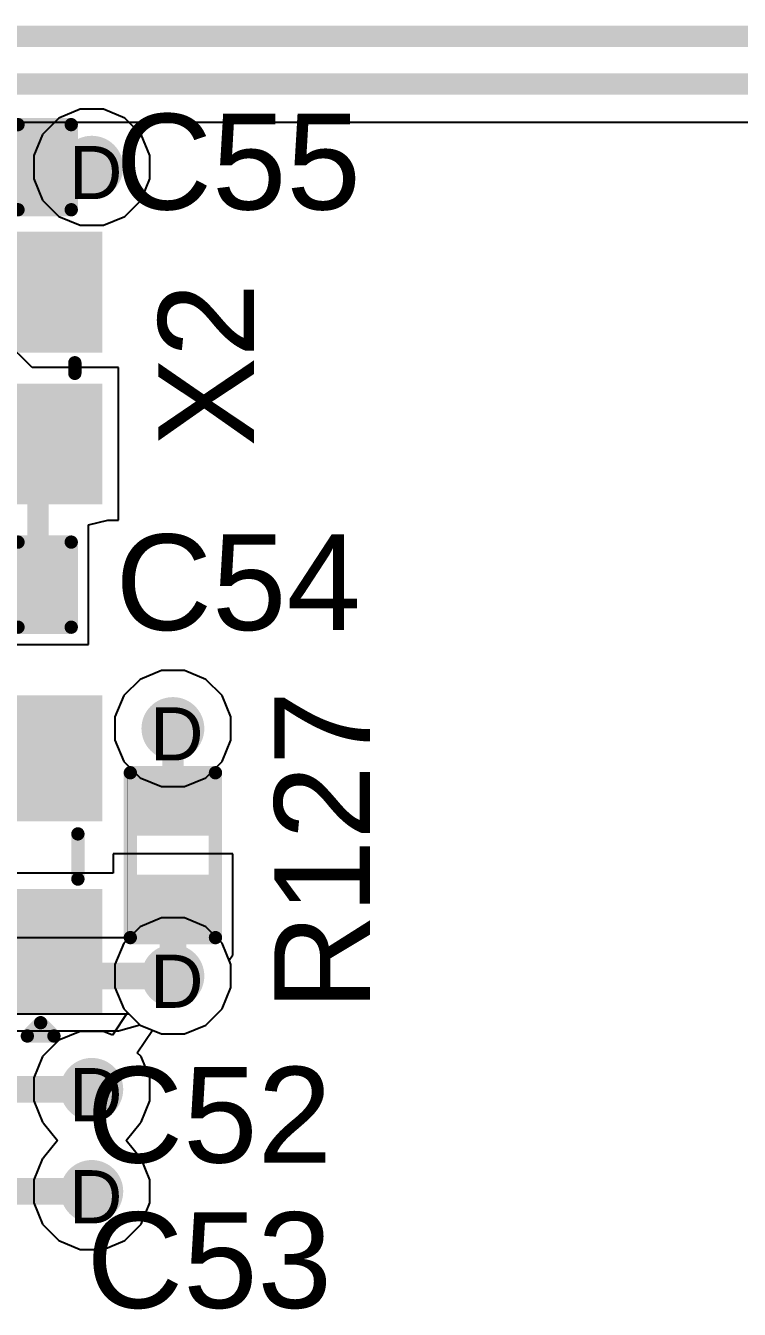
# Model space of a CAD drawing. Header units: inches. Extents: x -11 to 5428, y 0 to 5423.
# Drawn here: x 294.93 to 301.74, y 36.87 to 49.13 of the extents above; entities that cross this region are included whole.
import ezdxf

# ---------------------------------------------------------------- set-up
doc = ezdxf.new("R2010")
doc.units = ezdxf.units.IN
for name, color, linetype in [('Bottom Layer', 5, 'Continuous'), ('Drill Drawing', 1, 'Continuous'), ('GND', 16, 'Continuous'), ('PWR', 76, 'Continuous'), ('Top Layer', 1, 'Continuous'), ('Top Overlay', 2, 'Continuous'), ('Top Paste', 8, 'Continuous'), ('Top Solder', 216, 'Continuous'), ('Via Holes', 16, 'Continuous')]:
    doc.layers.add(name, color=color, linetype=linetype)
doc.styles.add('Arial', font='', dxfattribs={"height": 0.2})
doc.styles.get('Arial').set_extended_font_data('Arial')

# ---------------------------------------------------------------- blocks, each defined once
blk = doc.blocks.new('Q22FA12800090_634')
at = {"layer": 'Top Layer'}
for points in [[(-0.4750054, 0.42498518), (0.47499524, 0.42498518), (0.47499524, -0.42501566), (-0.4750054, -0.42501566)], [(0.974979, 0.42498518), (1.92497964, 0.42498518), (1.92497964, -0.42501566), (0.974979, -0.42501566)], [(-0.4750054, -0.72502522), (0.47499524, -0.72502522), (0.47499524, -1.57502606), (-0.4750054, -1.57502606)], [(0.974979, -0.72502522), (1.92497964, -0.72502522), (1.92497964, -1.57502606), (0.974979, -1.57502606)]]:
    blk.add_hatch(color=1, dxfattribs=at).paths.add_polyline_path(points)
at = {"layer": 'Top Paste'}
for points in [[(-0.4750054, 0.42498518), (0.47499524, 0.42498518), (0.47499524, -0.42501566), (-0.4750054, -0.42501566)], [(0.974979, 0.42498518), (1.92497964, 0.42498518), (1.92497964, -0.42501566), (0.974979, -0.42501566)], [(-0.4750054, -0.72502522), (0.47499524, -0.72502522), (0.47499524, -1.57502606), (-0.4750054, -1.57502606)], [(0.974979, -0.72502522), (1.92497964, -0.72502522), (1.92497964, -1.57502606), (0.974979, -1.57502606)]]:
    blk.add_hatch(color=8, dxfattribs=at).paths.add_polyline_path(points)
at = {"layer": 'Top Solder'}
for points in [[(-0.5766053999999999, 0.52658518), (0.57659524, 0.52658518), (0.57659524, -0.5266156599999999), (-0.5766053999999999, -0.5266156599999999)], [(0.8733789999999999, 0.52658518), (2.02657964, 0.52658518), (2.02657964, -0.5266156599999999), (0.8733789999999999, -0.5266156599999999)], [(-0.5766053999999999, -0.62342522), (0.57659524, -0.62342522), (0.57659524, -1.67662606), (-0.5766053999999999, -1.67662606)], [(0.8733789999999999, -0.62342522), (2.02657964, -0.62342522), (2.02657964, -1.67662606), (0.8733789999999999, -1.67662606)]]:
    blk.add_hatch(color=216, dxfattribs=at).paths.add_polyline_path(points)
at = {"layer": 'Top Overlay'}
for points in [[(0.67421252, 0.28857956, 0.127, 0.127, 0), (0.7758125199999999, 0.28857956, 0.127, 0.127, 0)], [(-0.69738748, 0.11077956, 0.127, 0.127, 0), (-0.69738748, -0.04162044, 0.127, 0.127, 0)], [(-0.69738748, 0.11077956, 0.127, 0.127, 0), (-0.62118748, 0.03457956, 0.127, 0.127, 0)], [(-0.62118748, 0.03457956, 0.127, 0.127, 0), (-0.69738748, -0.04162044, 0.127, 0.127, 0)], [(0.67421252, -1.41322044, 0.127, 0.127, 0), (0.7758125199999999, -1.41322044, 0.127, 0.127, 0)]]:
    blk.add_lwpolyline(points, format="xyseb", dxfattribs=at)
for points in [[(0.64246252, 0.28857956, 0.0635, 0.0635, 1), (0.7059625199999999, 0.28857956, 0.0635, 0.0635, 1)], [(0.74406252, 0.28857956, 0.0635, 0.0635, 1), (0.8075625199999998, 0.28857956, 0.0635, 0.0635, 1)], [(-0.72913748, 0.11077956, 0.0635, 0.0635, 1), (-0.6656374799999999, 0.11077956, 0.0635, 0.0635, 1)], [(-0.72913748, 0.11077956, 0.0635, 0.0635, 1), (-0.6656374799999999, 0.11077956, 0.0635, 0.0635, 1)], [(-0.72913748, -0.04162044, 0.0635, 0.0635, 1), (-0.6656374799999999, -0.04162044, 0.0635, 0.0635, 1)], [(-0.72913748, -0.04162044, 0.0635, 0.0635, 1), (-0.6656374799999999, -0.04162044, 0.0635, 0.0635, 1)], [(-0.65293748, 0.03457956, 0.0635, 0.0635, 1), (-0.58943748, 0.03457956, 0.0635, 0.0635, 1)], [(-0.65293748, 0.03457956, 0.0635, 0.0635, 1), (-0.58943748, 0.03457956, 0.0635, 0.0635, 1)], [(0.64246252, -1.41322044, 0.0635, 0.0635, 1), (0.7059625199999999, -1.41322044, 0.0635, 0.0635, 1)], [(0.74406252, -1.41322044, 0.0635, 0.0635, 1), (0.8075625199999998, -1.41322044, 0.0635, 0.0635, 1)]]:
    blk.add_lwpolyline(points, format="xyseb", close=True, dxfattribs=at)
blk = doc.blocks.new('SMD2520_4P_635')
at = {"layer": 'Top Layer'}
for points in [[(-1.42497429, 1.22497977), (-0.42497375, 1.22497977), (-0.42497375, 0.32497903), (-1.42497429, 0.32497903)], [(0.42500931, 1.22497977), (1.42500985, 1.22497977), (1.42500985, 0.32497903), (0.42500931, 0.32497903)], [(-1.42497429, -0.32497903), (-0.42497375, -0.32497903), (-0.42497375, -1.22497977), (-1.42497429, -1.22497977)], [(0.42500931, -0.32497903), (1.42500985, -0.32497903), (1.42500985, -1.22497977), (0.42500931, -1.22497977)]]:
    blk.add_hatch(color=1, dxfattribs=at).paths.add_polyline_path(points)
at = {"layer": 'Top Paste'}
for points in [[(-1.42497429, 1.22497977), (-0.42497375, 1.22497977), (-0.42497375, 0.32497903), (-1.42497429, 0.32497903)], [(0.42500931, 1.22497977), (1.42500985, 1.22497977), (1.42500985, 0.32497903), (0.42500931, 0.32497903)], [(-1.42497429, -0.32497903), (-0.42497375, -0.32497903), (-0.42497375, -1.22497977), (-1.42497429, -1.22497977)], [(0.42500931, -0.32497903), (1.42500985, -0.32497903), (1.42500985, -1.22497977), (0.42500931, -1.22497977)]]:
    blk.add_hatch(color=8, dxfattribs=at).paths.add_polyline_path(points)
at = {"layer": 'Top Solder'}
for points in [[(-1.52657429, 1.32657977), (-0.32337375, 1.32657977), (-0.32337375, 0.22337903), (-1.52657429, 0.22337903)], [(0.32340931, 1.32657977), (1.52660985, 1.32657977), (1.52660985, 0.22337903), (0.32340931, 0.22337903)], [(-1.52657429, -0.22337903), (-0.32337375, -0.22337903), (-0.32337375, -1.32657977), (-1.52657429, -1.32657977)], [(0.32340931, -0.22337903), (1.52660985, -0.22337903), (1.52660985, -1.32657977), (0.32340931, -1.32657977)]]:
    blk.add_hatch(color=216, dxfattribs=at).paths.add_polyline_path(points)
at = {"layer": 'Top Overlay'}
for points in [[(-0.22860762, 1.0921746, 0.127, 0.127, 0), (0.20319238, 1.0921746, 0.127, 0.127, 0)], [(-1.34620762, 0.1523746, 0.127, 0.127, 0), (-1.34620762, -0.1524254, 0.127, 0.127, 0)], [(1.34619238, 0.1523746, 0.127, 0.127, 0), (1.34619238, -0.1524254, 0.127, 0.127, 0)], [(-1.72720762, -0.6096254, 0.127, 0.127, 0), (-1.72720762, -0.8636254, 0.127, 0.127, 0)], [(-1.72720762, -0.6096254, 0.127, 0.127, 0), (-1.60020762, -0.7366254, 0.127, 0.127, 0)], [(-1.60020762, -0.7366254, 0.127, 0.127, 0), (-1.72720762, -0.8636254, 0.127, 0.127, 0)], [(-0.22860762, -1.0922254, 0.127, 0.127, 0), (0.20319238, -1.0922254, 0.127, 0.127, 0)]]:
    blk.add_lwpolyline(points, format="xyseb", dxfattribs=at)
for points in [[(-0.26035762, 1.0921746, 0.0635, 0.0635, 1), (-0.19685762, 1.0921746, 0.0635, 0.0635, 1)], [(0.17144238, 1.0921746, 0.0635, 0.0635, 1), (0.23494238, 1.0921746, 0.0635, 0.0635, 1)], [(-1.37795762, 0.1523746, 0.0635, 0.0635, 1), (-1.31445762, 0.1523746, 0.0635, 0.0635, 1)], [(1.31444238, 0.1523746, 0.0635, 0.0635, 1), (1.37794238, 0.1523746, 0.0635, 0.0635, 1)], [(-1.37795762, -0.1524254, 0.0635, 0.0635, 1), (-1.31445762, -0.1524254, 0.0635, 0.0635, 1)], [(1.31444238, -0.1524254, 0.0635, 0.0635, 1), (1.37794238, -0.1524254, 0.0635, 0.0635, 1)], [(-1.75895762, -0.6096254, 0.0635, 0.0635, 1), (-1.69545762, -0.6096254, 0.0635, 0.0635, 1)], [(-1.75895762, -0.6096254, 0.0635, 0.0635, 1), (-1.69545762, -0.6096254, 0.0635, 0.0635, 1)], [(-1.63195762, -0.7366254, 0.0635, 0.0635, 1), (-1.56845762, -0.7366254, 0.0635, 0.0635, 1)], [(-1.63195762, -0.7366254, 0.0635, 0.0635, 1), (-1.56845762, -0.7366254, 0.0635, 0.0635, 1)], [(-1.75895762, -0.8636254, 0.0635, 0.0635, 1), (-1.69545762, -0.8636254, 0.0635, 0.0635, 1)], [(-1.75895762, -0.8636254, 0.0635, 0.0635, 1), (-1.69545762, -0.8636254, 0.0635, 0.0635, 1)], [(-0.26035762, -1.0922254, 0.0635, 0.0635, 1), (-0.19685762, -1.0922254, 0.0635, 0.0635, 1)], [(0.17144238, -1.0922254, 0.0635, 0.0635, 1), (0.23494238, -1.0922254, 0.0635, 0.0635, 1)]]:
    blk.add_lwpolyline(points, format="xyseb", close=True, dxfattribs=at)
blk = doc.blocks.new('R___0402_686')
at = {"layer": 'Top Layer'}
for points in [[(-0.6984923799999999, -0.3174746), (-0.6984923799999999, 0.3175254), (-0.2412923800000001, 0.3175254), (-0.2412923799999999, -0.3174745999999999)], [(0.2413076200000001, -0.3174746), (0.2413076199999999, 0.3175254), (0.6985076199999999, 0.3175254), (0.6985076199999999, -0.3174745999999999)]]:
    blk.add_hatch(color=1, dxfattribs=at).paths.add_polyline_path(points)
at = {"layer": 'Top Paste'}
for points in [[(-0.6984923799999999, -0.3174746), (-0.6984923799999999, 0.3175254), (-0.2412923800000001, 0.3175254), (-0.2412923799999999, -0.3174745999999999)], [(0.2413076200000001, -0.3174746), (0.2413076199999999, 0.3175254), (0.6985076199999999, 0.3175254), (0.6985076199999999, -0.3174745999999999)]]:
    blk.add_hatch(color=8, dxfattribs=at).paths.add_polyline_path(points)
at = {"layer": 'Top Solder'}
for points in [[(-0.7534935399999999, -0.37247576), (-0.7534935399999999, 0.37252656), (-0.1862912200000001, 0.3725265600000001), (-0.1862912199999999, -0.3724757599999999)], [(0.1863064600000001, -0.37247576), (0.1863064599999999, 0.37252656), (0.75350878, 0.3725265600000001), (0.75350878, -0.3724757599999999)]]:
    blk.add_hatch(color=216, dxfattribs=at).paths.add_polyline_path(points)
at = {"layer": 'Top Overlay'}
for points in [[(0.78740762, 0.4064254, 0.127, 0.127, 0), (-0.78739238, 0.4064254, 0.127, 0.127, 0)], [(-0.78739238, -0.4063746, 0.127, 0.127, 0), (-0.78739238, 0.4064254, 0.127, 0.127, 0)], [(0.78740762, -0.4063746, 0.127, 0.127, 0), (0.78740762, 0.4064254, 0.127, 0.127, 0)], [(0.78740762, -0.4063746, 0.127, 0.127, 0), (-0.78739238, -0.4063746, 0.127, 0.127, 0)], [(0.8128076200000001, -0.4317746, 0.0032258, 0.0032258, 0), (-0.81279238, -0.4317746, 0.0032258, 0.0032258, 0)]]:
    blk.add_lwpolyline(points, format="xyseb", dxfattribs=at)
for points in [[(-0.81914238, 0.4064254, 0.0635, 0.0635, 1), (-0.75564238, 0.4064254, 0.0635, 0.0635, 1)], [(-0.81914238, 0.4064254, 0.0635, 0.0635, 1), (-0.75564238, 0.4064254, 0.0635, 0.0635, 1)], [(0.7556576199999999, 0.4064254, 0.0635, 0.0635, 1), (0.81915762, 0.4064254, 0.0635, 0.0635, 1)], [(0.7556576199999999, 0.4064254, 0.0635, 0.0635, 1), (0.81915762, 0.4064254, 0.0635, 0.0635, 1)], [(-0.81914238, -0.4063746, 0.0635, 0.0635, 1), (-0.75564238, -0.4063746, 0.0635, 0.0635, 1)], [(-0.81914238, -0.4063746, 0.0635, 0.0635, 1), (-0.75564238, -0.4063746, 0.0635, 0.0635, 1)], [(0.7556576199999999, -0.4063746, 0.0635, 0.0635, 1), (0.81915762, -0.4063746, 0.0635, 0.0635, 1)], [(0.7556576199999999, -0.4063746, 0.0635, 0.0635, 1), (0.81915762, -0.4063746, 0.0635, 0.0635, 1)], [(-0.8135975599999999, -0.4317746, 0.0016129, 0.0016129, 1), (-0.8119872, -0.4317746, 0.0016129, 0.0016129, 1)], [(0.81200244, -0.4317746, 0.0016129, 0.0016129, 1), (0.8136127999999999, -0.4317746, 0.0016129, 0.0016129, 1)]]:
    blk.add_lwpolyline(points, format="xyseb", close=True, dxfattribs=at)
blk = doc.blocks.new('C___0402_793')
at = {"layer": 'Top Layer'}
for points in [[(-0.6985254, -0.31747968), (-0.6985254, 0.31752032), (-0.2413254, 0.31752032), (-0.2413254, -0.31747968)], [(0.2412746, -0.31747968), (0.2412746, 0.31752032), (0.6984746, 0.31752032), (0.6984746, -0.31747968)]]:
    blk.add_hatch(color=1, dxfattribs=at).paths.add_polyline_path(points)
at = {"layer": 'Top Paste'}
for points in [[(-0.6985254, -0.31747968), (-0.6985254, 0.31752032), (-0.2413254, 0.31752032), (-0.2413254, -0.31747968)], [(0.2412746, -0.31747968), (0.2412746, 0.31752032), (0.6984746, 0.31752032), (0.6984746, -0.31747968)]]:
    blk.add_hatch(color=8, dxfattribs=at).paths.add_polyline_path(points)
at = {"layer": 'Top Solder'}
for points in [[(-0.75852528, -0.37747956), (-0.75852528, 0.3775202), (-0.18132552, 0.3775202), (-0.18132552, -0.37747956)], [(0.1812747199999999, -0.37747956), (0.18127472, 0.3775202), (0.75847448, 0.3775202), (0.75847448, -0.37747956)]]:
    blk.add_hatch(color=216, dxfattribs=at).paths.add_polyline_path(points)
at = {"layer": 'Top Overlay'}
for points in [[(-0.7874253999999999, 0.4064203199999999, 0.127, 0.127, 0), (-0.7874253999999999, -0.40637968, 0.127, 0.127, 0)], [(-0.2794254, 0.4064203199999999, 0.127, 0.127, 0), (-0.7874253999999999, 0.4064203199999999, 0.127, 0.127, 0)], [(0.7873745999999999, 0.4064203199999999, 0.127, 0.127, 0), (0.2793746, 0.4064203199999999, 0.127, 0.127, 0)], [(0.7873745999999999, 0.4064203199999999, 0.127, 0.127, 0), (0.7873745999999999, -0.40637968, 0.127, 0.127, 0)], [(-0.2794254, -0.40637968, 0.127, 0.127, 0), (-0.7874253999999999, -0.40637968, 0.127, 0.127, 0)], [(0.7873745999999999, -0.40637968, 0.127, 0.127, 0), (0.2793746, -0.40637968, 0.127, 0.127, 0)]]:
    blk.add_lwpolyline(points, format="xyseb", dxfattribs=at)
for points in [[(-0.8191754, 0.4064203199999999, 0.0635, 0.0635, 1), (-0.7556754, 0.4064203199999999, 0.0635, 0.0635, 1)], [(-0.8191754, 0.4064203199999999, 0.0635, 0.0635, 1), (-0.7556754, 0.4064203199999999, 0.0635, 0.0635, 1)], [(-0.3111754, 0.4064203199999999, 0.0635, 0.0635, 1), (-0.2476754, 0.4064203199999999, 0.0635, 0.0635, 1)], [(0.2476246, 0.4064203199999999, 0.0635, 0.0635, 1), (0.3111246, 0.4064203199999999, 0.0635, 0.0635, 1)], [(0.7556246, 0.4064203199999999, 0.0635, 0.0635, 1), (0.8191246, 0.4064203199999999, 0.0635, 0.0635, 1)], [(0.7556246, 0.4064203199999999, 0.0635, 0.0635, 1), (0.8191246, 0.4064203199999999, 0.0635, 0.0635, 1)], [(-0.8191754, -0.40637968, 0.0635, 0.0635, 1), (-0.7556754, -0.40637968, 0.0635, 0.0635, 1)], [(-0.8191754, -0.40637968, 0.0635, 0.0635, 1), (-0.7556754, -0.40637968, 0.0635, 0.0635, 1)], [(-0.3111754, -0.40637968, 0.0635, 0.0635, 1), (-0.2476754, -0.40637968, 0.0635, 0.0635, 1)], [(0.2476246, -0.40637968, 0.0635, 0.0635, 1), (0.3111246, -0.40637968, 0.0635, 0.0635, 1)], [(0.7556246, -0.40637968, 0.0635, 0.0635, 1), (0.8191246, -0.40637968, 0.0635, 0.0635, 1)], [(0.7556246, -0.40637968, 0.0635, 0.0635, 1), (0.8191246, -0.40637968, 0.0635, 0.0635, 1)]]:
    blk.add_lwpolyline(points, format="xyseb", close=True, dxfattribs=at)
blk = doc.blocks.new('C___0402_794')
at = {"layer": 'Top Layer'}
for points in [[(-0.6984746, -0.31752032), (-0.6984746, 0.31747968), (-0.2412746, 0.31747968), (-0.2412746, -0.31752032)], [(0.2413254, -0.31752032), (0.2413254, 0.31747968), (0.6985254, 0.31747968), (0.6985254, -0.31752032)]]:
    blk.add_hatch(color=1, dxfattribs=at).paths.add_polyline_path(points)
at = {"layer": 'Top Paste'}
for points in [[(-0.6984746, -0.31752032), (-0.6984746, 0.31747968), (-0.2412746, 0.31747968), (-0.2412746, -0.31752032)], [(0.2413254, -0.31752032), (0.2413254, 0.31747968), (0.6985254, 0.31747968), (0.6985254, -0.31752032)]]:
    blk.add_hatch(color=8, dxfattribs=at).paths.add_polyline_path(points)
at = {"layer": 'Top Solder'}
for points in [[(-0.75847448, -0.3775202), (-0.75847448, 0.37747956), (-0.1812747199999999, 0.37747956), (-0.18127472, -0.3775202)], [(0.18132552, -0.3775202), (0.18132552, 0.37747956), (0.75852528, 0.37747956), (0.75852528, -0.3775202)]]:
    blk.add_hatch(color=216, dxfattribs=at).paths.add_polyline_path(points)
at = {"layer": 'Top Overlay'}
for points in [[(-0.7873745999999999, -0.4064203199999999, 0.127, 0.127, 0), (-0.7873745999999999, 0.40637968, 0.127, 0.127, 0)], [(-0.7873745999999999, 0.40637968, 0.127, 0.127, 0), (-0.2793746, 0.40637968, 0.127, 0.127, 0)], [(0.2794254, 0.40637968, 0.127, 0.127, 0), (0.7874253999999999, 0.40637968, 0.127, 0.127, 0)], [(0.7874253999999999, -0.4064203199999999, 0.127, 0.127, 0), (0.7874253999999999, 0.40637968, 0.127, 0.127, 0)], [(-0.7873745999999999, -0.4064203199999999, 0.127, 0.127, 0), (-0.2793746, -0.4064203199999999, 0.127, 0.127, 0)], [(0.2794254, -0.4064203199999999, 0.127, 0.127, 0), (0.7874253999999999, -0.4064203199999999, 0.127, 0.127, 0)]]:
    blk.add_lwpolyline(points, format="xyseb", dxfattribs=at)
for points in [[(-0.8191246, 0.40637968, 0.0635, 0.0635, 1), (-0.7556246, 0.40637968, 0.0635, 0.0635, 1)], [(-0.8191246, 0.40637968, 0.0635, 0.0635, 1), (-0.7556246, 0.40637968, 0.0635, 0.0635, 1)], [(-0.3111246, 0.40637968, 0.0635, 0.0635, 1), (-0.2476246, 0.40637968, 0.0635, 0.0635, 1)], [(0.2476754, 0.40637968, 0.0635, 0.0635, 1), (0.3111754, 0.40637968, 0.0635, 0.0635, 1)], [(0.7556754, 0.40637968, 0.0635, 0.0635, 1), (0.8191754, 0.40637968, 0.0635, 0.0635, 1)], [(0.7556754, 0.40637968, 0.0635, 0.0635, 1), (0.8191754, 0.40637968, 0.0635, 0.0635, 1)], [(-0.8191246, -0.4064203199999999, 0.0635, 0.0635, 1), (-0.7556246, -0.4064203199999999, 0.0635, 0.0635, 1)], [(-0.8191246, -0.4064203199999999, 0.0635, 0.0635, 1), (-0.7556246, -0.4064203199999999, 0.0635, 0.0635, 1)], [(-0.3111246, -0.4064203199999999, 0.0635, 0.0635, 1), (-0.2476246, -0.4064203199999999, 0.0635, 0.0635, 1)], [(0.2476754, -0.4064203199999999, 0.0635, 0.0635, 1), (0.3111754, -0.4064203199999999, 0.0635, 0.0635, 1)], [(0.7556754, -0.4064203199999999, 0.0635, 0.0635, 1), (0.8191754, -0.4064203199999999, 0.0635, 0.0635, 1)], [(0.7556754, -0.4064203199999999, 0.0635, 0.0635, 1), (0.8191754, -0.4064203199999999, 0.0635, 0.0635, 1)]]:
    blk.add_lwpolyline(points, format="xyseb", close=True, dxfattribs=at)

msp = doc.modelspace()

# ---------------------------------------------------------------- hatches: boundary and pattern name
at = {"layer": 'Bottom Layer'}
h = msp.add_hatch(color=5, dxfattribs=at)
edge = h.paths.add_edge_path()
edge.add_arc((295.5630868, 47.7779207), 0.2999994, 0, 360)
h = msp.add_hatch(color=5, dxfattribs=at)
edge = h.paths.add_edge_path()
edge.add_arc((296.3370375, 42.4160823), 0.2999994, 0, 360)
h = msp.add_hatch(color=5, dxfattribs=at)
edge = h.paths.add_edge_path()
edge.add_arc((296.3370121, 40.0524599), 0.2999994, 0, 360)
h = msp.add_hatch(color=5, dxfattribs=at)
edge = h.paths.add_edge_path()
edge.add_arc((295.56305124, 38.96926166), 0.2999994, 0, 360)
h = msp.add_hatch(color=5, dxfattribs=at)
edge = h.paths.add_edge_path()
edge.add_arc((295.56305124, 37.994082), 0.2999994, 0, 360)
at = {"layer": 'GND'}
h = msp.add_hatch(color=16, dxfattribs=at)
edge = h.paths.add_edge_path()
edge.add_arc((295.5630868, 47.7779207), 0.2999994, 0, 360)
h = msp.add_hatch(color=16, dxfattribs=at)
edge = h.paths.add_edge_path()
edge.add_arc((296.3370375, 42.4160823), 0.2999994, 0, 360)
h = msp.add_hatch(color=16, dxfattribs=at)
edge = h.paths.add_edge_path()
edge.add_arc((296.3370121, 40.0524599), 0.2999994, 0, 360)
h = msp.add_hatch(color=16, dxfattribs=at)
edge = h.paths.add_edge_path()
edge.add_arc((295.56305124, 38.96926166), 0.2999994, 0, 360)
h = msp.add_hatch(color=16, dxfattribs=at)
edge = h.paths.add_edge_path()
edge.add_arc((295.56305124, 37.994082), 0.2999994, 0, 360)
at = {"layer": 'PWR'}
h = msp.add_hatch(color=76, dxfattribs=at)
edge = h.paths.add_edge_path()
edge.add_arc((295.5630868, 47.7779207), 0.2999994, 0, 360)
h = msp.add_hatch(color=76, dxfattribs=at)
edge = h.paths.add_edge_path()
edge.add_arc((296.3370375, 42.4160823), 0.2999994, 0, 360)
h = msp.add_hatch(color=76, dxfattribs=at)
edge = h.paths.add_edge_path()
edge.add_arc((296.3370121, 40.0524599), 0.2999994, 0, 360)
h = msp.add_hatch(color=76, dxfattribs=at)
edge = h.paths.add_edge_path()
edge.add_arc((295.56305124, 38.96926166), 0.2999994, 0, 360)
h = msp.add_hatch(color=76, dxfattribs=at)
edge = h.paths.add_edge_path()
edge.add_arc((295.56305124, 37.994082), 0.2999994, 0, 360)
at = {"layer": 'Top Layer'}
h = msp.add_hatch(color=1, dxfattribs=at)
edge = h.paths.add_edge_path()
edge.add_arc((295.5630868, 47.7779207), 0.2999994, 0, 360)
h = msp.add_hatch(color=1, dxfattribs=at)
edge = h.paths.add_edge_path()
edge.add_arc((296.3370375, 42.4160823), 0.2999994, 0, 360)
h = msp.add_hatch(color=1, dxfattribs=at)
edge = h.paths.add_edge_path()
edge.add_arc((296.3370121, 40.0524599), 0.2999994, 0, 360)
h = msp.add_hatch(color=1, dxfattribs=at)
edge = h.paths.add_edge_path()
edge.add_arc((295.56305124, 38.96926166), 0.2999994, 0, 360)
h = msp.add_hatch(color=1, dxfattribs=at)
edge = h.paths.add_edge_path()
edge.add_arc((295.56305124, 37.994082), 0.2999994, 0, 360)
at = {"layer": 'Via Holes'}
h = msp.add_hatch(color=7, dxfattribs=at)
edge = h.paths.add_edge_path()
edge.add_arc((295.5630868, 47.7779207), 0.1499997, 0, 360)
h = msp.add_hatch(color=7, dxfattribs=at)
edge = h.paths.add_edge_path()
edge.add_arc((296.3370375, 42.4160823), 0.1499997, 0, 360)
h = msp.add_hatch(color=7, dxfattribs=at)
edge = h.paths.add_edge_path()
edge.add_arc((296.3370121, 40.0524599), 0.1499997, 0, 360)
h = msp.add_hatch(color=7, dxfattribs=at)
edge = h.paths.add_edge_path()
edge.add_arc((295.56305124, 38.96926166), 0.1499997, 0, 360)
h = msp.add_hatch(color=7, dxfattribs=at)
edge = h.paths.add_edge_path()
edge.add_arc((295.56305124, 37.994082), 0.1499997, 0, 360)

# ---------------------------------------------------------------- linework, layer by layer
at = {"layer": 'Bottom Layer'}
for p, q in [((296.2268142, 40.6064593), (296.02319764, 40.5221186)), ((296.44721, 40.6064593), (296.2268142, 40.6064593)), ((296.65082656, 40.5221186), (296.44721, 40.6064593)), ((296.02319764, 40.5221186), (295.91610616, 40.41502712)), ((296.8066708, 40.36627436), (296.65082656, 40.5221186)), ((295.91610616, 40.41502712), (291.83180902, 40.41502712)), ((296.8910115, 40.1626578), (296.8066708, 40.36627436)), ((296.8910115, 39.942262), (296.8910115, 40.1626578)), ((296.8066708, 39.73864544), (296.8910115, 39.942262)), ((296.65082656, 39.5828012), (296.8066708, 39.73864544)), ((291.68164168, 39.68989267999999), (295.91610616, 39.68989267999999)), ((295.91610616, 39.68989267999999), (296.02319764, 39.5828012)), ((296.02319764, 39.5828012), (296.2268142, 39.4984605)), ((296.2268142, 39.4984605), (296.44721, 39.4984605)), ((296.44721, 39.4984605), (296.65082656, 39.5828012))]:
    msp.add_line(p, q, dxfattribs=at)
msp.add_lwpolyline([(291.68162898, 40.0524599, 0.2032, 0.2032, 0), (296.3370121, 40.0524599, 0.2032, 0.2032, 0)], format="xyseb", dxfattribs=at)
msp.add_lwpolyline([(296.2862121, 40.0524599, 0.1016, 0.1016, 1), (296.3878121, 40.0524599, 0.1016, 0.1016, 1)], format="xyseb", close=True, dxfattribs=at)
at = {"layer": 'GND'}
for p, q in [((296.2268142, 40.6064593), (296.02319764, 40.5221186)), ((296.44721, 40.6064593), (296.2268142, 40.6064593)), ((296.65082656, 40.5221186), (296.44721, 40.6064593)), ((296.02319764, 40.5221186), (295.8673534, 40.36627436)), ((296.8066708, 40.36627436), (296.65082656, 40.5221186)), ((295.8673534, 40.36627436), (295.7830127, 40.1626578)), ((296.8910115, 40.1626578), (296.8066708, 40.36627436)), ((295.7830127, 40.1626578), (295.7830127, 39.942262)), ((296.8910115, 39.942262), (296.8910115, 40.1626578)), ((295.7830127, 39.942262), (295.8673534, 39.73864544)), ((296.8066708, 39.73864544), (296.8910115, 39.942262)), ((295.8673534, 39.73864544), (296.02319764, 39.5828012)), ((296.65082656, 39.5828012), (296.8066708, 39.73864544)), ((296.02319764, 39.5828012), (296.2268142, 39.4984605)), ((296.2268142, 39.4984605), (296.44721, 39.4984605)), ((296.44721, 39.4984605), (296.65082656, 39.5828012))]:
    msp.add_line(p, q, dxfattribs=at)
at = {"layer": 'PWR'}
for p, q in [((295.4528888999999, 48.3319201), (295.24927234, 48.2475794)), ((295.6732847, 48.3319201), (295.4528888999999, 48.3319201)), ((295.87690126, 48.2475794), (295.6732847, 48.3319201)), ((295.24927234, 48.2475794), (295.0934281, 48.09173516)), ((296.0327455, 48.09173516), (295.87690126, 48.2475794)), ((295.0934281, 48.09173516), (295.0090874, 47.8881186)), ((296.1170862, 47.8881186), (296.0327455, 48.09173516)), ((295.0090874, 47.8881186), (295.0090874, 47.66772279999999)), ((296.1170862, 47.66772279999999), (296.1170862, 47.8881186)), ((295.0090874, 47.66772279999999), (295.0934281, 47.46410623999999)), ((296.0327455, 47.46410623999999), (296.1170862, 47.66772279999999)), ((295.0934281, 47.46410623999999), (295.24927234, 47.308262)), ((295.87690126, 47.308262), (296.0327455, 47.46410623999999)), ((295.24927234, 47.308262), (295.4528888999999, 47.22392129999999)), ((295.4528888999999, 47.22392129999999), (295.6732847, 47.22392129999999)), ((295.6732847, 47.22392129999999), (295.87690126, 47.308262)), ((296.2268395999999, 42.9700817), (296.02322304, 42.885741)), ((296.4472354, 42.9700817), (296.2268395999999, 42.9700817)), ((296.65085196, 42.885741), (296.4472354, 42.9700817)), ((296.02322304, 42.885741), (295.8673788, 42.72989676)), ((296.8066962, 42.72989676), (296.65085196, 42.885741)), ((295.8673788, 42.72989676), (295.7830380999999, 42.5262802)), ((296.8910369, 42.5262802), (296.8066962, 42.72989676)), ((295.7830380999999, 42.5262802), (295.7830380999999, 42.3058844)), ((296.8910369, 42.3058844), (296.8910369, 42.5262802)), ((295.7830380999999, 42.3058844), (295.8673788, 42.10226784)), ((296.8066962, 42.10226784), (296.8910369, 42.3058844)), ((295.8673788, 42.10226784), (296.02322304, 41.9464236)), ((296.65085196, 41.9464236), (296.8066962, 42.10226784)), ((296.02322304, 41.9464236), (296.2268395999999, 41.8620829)), ((296.4472354, 41.8620829), (296.65085196, 41.9464236)), ((296.2268395999999, 41.8620829), (296.4472354, 41.8620829)), ((296.2268142, 40.6064593), (296.02319764, 40.5221186)), ((296.44721, 40.6064593), (296.2268142, 40.6064593)), ((296.65082656, 40.5221186), (296.44721, 40.6064593)), ((296.02319764, 40.5221186), (295.8673534, 40.36627436)), ((296.8066708, 40.36627436), (296.65082656, 40.5221186)), ((295.8673534, 40.36627436), (295.7830127, 40.1626578)), ((296.8910115, 40.1626578), (296.8066708, 40.36627436)), ((295.7830127, 40.1626578), (295.7830127, 39.942262)), ((296.8910115, 39.942262), (296.8910115, 40.1626578)), ((295.7830127, 39.942262), (295.8673534, 39.73864544)), ((296.8066708, 39.73864544), (296.8910115, 39.942262)), ((295.8673534, 39.73864544), (295.90295912, 39.70303972)), ((296.65082656, 39.5828012), (296.8066708, 39.73864544)), ((295.90295912, 39.70303972), (295.75907828, 39.48770868)), ((295.45285334, 39.52326106), (295.24923678, 39.43892036)), ((295.67324914, 39.52326106), (295.45285334, 39.52326106)), ((295.75907828, 39.48770868), (295.67324914, 39.52326106)), ((295.99710422, 39.31868184), (296.14098506, 39.53401288)), ((296.14098506, 39.53401288), (296.2268142, 39.4984605)), ((296.2268142, 39.4984605), (296.44721, 39.4984605)), ((296.44721, 39.4984605), (296.65082656, 39.5828012)), ((295.24923678, 39.43892036), (295.09339254, 39.28307612)), ((295.09339254, 39.28307612), (295.00905184, 39.07945956)), ((296.03270994, 39.28307612), (295.99710422, 39.31868184)), ((296.11705064, 39.07945956), (296.03270994, 39.28307612)), ((295.00905184, 39.07945956), (295.00905184, 38.85906376)), ((296.11705064, 38.85906376), (296.11705064, 39.07945956)), ((295.00905184, 38.85906376), (295.09339254, 38.6554472)), ((296.03270994, 38.6554472), (296.11705064, 38.85906376)), ((295.09339254, 38.6554472), (295.10123352, 38.64760622)), ((295.10123352, 38.64760622), (295.23480196, 38.48167056)), ((295.89130052, 38.4816731), (296.02486896, 38.64760622)), ((296.02486896, 38.64760622), (296.03270994, 38.6554472)), ((295.23480196, 38.48167056), (295.10123352, 38.31573744)), ((296.02486896, 38.31573744), (295.89130052, 38.4816731)), ((295.09339254, 38.30789646), (295.00905184, 38.1042799)), ((295.10123352, 38.31573744), (295.09339254, 38.30789646)), ((296.03270994, 38.30789646), (296.02486896, 38.31573744)), ((296.11705064, 38.1042799), (296.03270994, 38.30789646)), ((295.00905184, 38.1042799), (295.00905184, 37.8838841)), ((296.11705064, 37.8838841), (296.11705064, 38.1042799)), ((295.00905184, 37.8838841), (295.09339254, 37.68026754)), ((296.03270994, 37.68026754), (296.11705064, 37.8838841)), ((295.09339254, 37.68026754), (295.24923678, 37.5244233)), ((295.8768657, 37.5244233), (296.03270994, 37.68026754)), ((295.24923678, 37.5244233), (295.45285334, 37.4400826)), ((295.67324914, 37.4400826), (295.8768657, 37.5244233)), ((295.45285334, 37.4400826), (295.67324914, 37.4400826))]:
    msp.add_line(p, q, dxfattribs=at)
at = {"layer": 'Top Layer'}
for p, q in [((294.5920067, 48.20884694), (303.03614018, 48.20884694)), ((294.99513518, 45.86313662), (294.7311606, 46.12711119999999)), ((295.8171071199999, 45.86313662), (294.99513518, 45.86313662)), ((295.8171071199999, 44.40513598), (295.8171071199999, 45.86313662)), ((295.5318066999999, 44.36161816), (295.71698286, 44.40513598)), ((295.71698286, 44.40513598), (295.8171071199999, 44.40513598)), ((295.5318066999999, 43.2186207), (295.5318066999999, 44.36161816)), ((294.5666067, 43.2186207), (295.5318066999999, 43.2186207)), ((296.9085375, 41.2187263), (295.7655375, 41.2187263)), ((295.7655375, 41.2187263), (295.7655375, 41.0350589)), ((296.9085375, 40.2535263), (296.9085375, 41.2187263)), ((295.7655375, 41.0350589), (294.47030514, 41.0350589)), ((296.87448372, 40.20255865999999), (296.9085400399999, 40.2535263)), ((296.9085400399999, 40.2535263), (296.9085375, 40.2535263)), ((296.8910115, 40.1626578), (296.87448372, 40.20255865999999)), ((296.8910115, 39.942262), (296.8910115, 40.1626578)), ((296.8066708, 39.73864544), (296.8910115, 39.942262)), ((296.65082656, 39.5828012), (296.8066708, 39.73864544)), ((294.47030514, 39.5270609), (295.81705886, 39.5270609)), ((295.81705886, 39.52705836), (296.0202614, 39.58573744)), ((295.81705886, 39.5270609), (295.81705886, 39.52705836)), ((296.0202614, 39.58573744), (296.02319764, 39.5828012)), ((296.02319764, 39.5828012), (296.2268142, 39.4984605)), ((296.2268142, 39.4984605), (296.44721, 39.4984605)), ((296.44721, 39.4984605), (296.65082656, 39.5828012))]:
    msp.add_line(p, q, dxfattribs=at)
for points in [[(293.6195931, 49.02809345999999, 0.2032, 0.2032, 0), (303.39427002, 49.02809345999999, 0.2032, 0.2032, 0)], [(293.77225472, 48.57141416, 0.2032, 0.2032, 0), (303.18632276, 48.57141416, 0.2032, 0.2032, 0)], [(295.0492067, 47.7779207, 0.2032, 0.2032, 0), (295.5630868, 47.7779207, 0.2032, 0.2032, 0)], [(294.81470628, 45.27973672, 0.2032, 0.2032, 0), (295.0492067, 45.0452363, 0.2032, 0.2032, 0)], [(295.0492067, 43.7901207, 0.2032, 0.2032, 0), (295.0492067, 45.0452363, 0.2032, 0.2032, 0)], [(296.3370375, 41.6759263, 0.2032, 0.2032, 0), (296.3370375, 42.4160823, 0.2032, 0.2032, 0)], [(296.3370248, 40.7361136, 0.254, 0.254, 0), (296.3370375, 40.7361263, 0.254, 0.254, 0)], [(296.3370248, 40.0524726, 0.254, 0.254, 0), (296.3370248, 40.7361136, 0.254, 0.254, 0)], [(295.1130623, 40.2810599, 0.254, 0.254, 0), (295.3416623, 40.0524599, 0.254, 0.254, 0)], [(295.3416623, 40.0524599, 0.254, 0.254, 0), (296.3370121, 40.0524599, 0.254, 0.254, 0)], [(296.3370121, 40.0524599, 0.254, 0.254, 0), (296.3370248, 40.0524726, 0.254, 0.254, 0)], [(294.5029035, 38.96926166, 0.254, 0.254, 0), (295.56305124, 38.96926166, 0.254, 0.254, 0)], [(294.5029035, 37.994082, 0.254, 0.254, 0), (295.56305124, 37.994082, 0.254, 0.254, 0)]]:
    msp.add_lwpolyline(points, format="xyseb", dxfattribs=at)
for points in [[(294.9984067, 47.7779207, 0.1016, 0.1016, 1), (295.1000067, 47.7779207, 0.1016, 0.1016, 1)], [(295.5122868, 47.7779207, 0.1016, 0.1016, 1), (295.6138868, 47.7779207, 0.1016, 0.1016, 1)], [(294.9984067, 45.0452363, 0.1016, 0.1016, 1), (295.1000067, 45.0452363, 0.1016, 0.1016, 1)], [(294.9984067, 45.0452363, 0.1016, 0.1016, 1), (295.1000067, 45.0452363, 0.1016, 0.1016, 1)], [(294.9984067, 43.7901207, 0.1016, 0.1016, 1), (295.1000067, 43.7901207, 0.1016, 0.1016, 1)], [(296.2862375, 42.4160823, 0.1016, 0.1016, 1), (296.3878375, 42.4160823, 0.1016, 0.1016, 1)], [(296.2862375, 41.6759263, 0.1016, 0.1016, 1), (296.3878375, 41.6759263, 0.1016, 0.1016, 1)], [(296.2735248, 40.7361136, 0.127, 0.127, 1), (296.4005248, 40.7361136, 0.127, 0.127, 1)], [(296.2735248, 40.7361136, 0.127, 0.127, 1), (296.4005248, 40.7361136, 0.127, 0.127, 1)], [(296.2735375, 40.7361263, 0.127, 0.127, 1), (296.4005375, 40.7361263, 0.127, 0.127, 1)], [(295.0495623, 40.2810599, 0.127, 0.127, 1), (295.1765623, 40.2810599, 0.127, 0.127, 1)], [(295.2781623, 40.0524599, 0.127, 0.127, 1), (295.4051623, 40.0524599, 0.127, 0.127, 1)], [(295.2781623, 40.0524599, 0.127, 0.127, 1), (295.4051623, 40.0524599, 0.127, 0.127, 1)], [(296.2735121, 40.0524599, 0.127, 0.127, 1), (296.4005121, 40.0524599, 0.127, 0.127, 1)], [(296.2735121, 40.0524599, 0.127, 0.127, 1), (296.4005121, 40.0524599, 0.127, 0.127, 1)], [(296.2735248, 40.0524726, 0.127, 0.127, 1), (296.4005248, 40.0524726, 0.127, 0.127, 1)], [(296.2735248, 40.0524726, 0.127, 0.127, 1), (296.4005248, 40.0524726, 0.127, 0.127, 1)], [(295.49955124, 38.96926166, 0.127, 0.127, 1), (295.62655124, 38.96926166, 0.127, 0.127, 1)], [(295.49955124, 37.994082, 0.127, 0.127, 1), (295.62655124, 37.994082, 0.127, 0.127, 1)]]:
    msp.add_lwpolyline(points, format="xyseb", close=True, dxfattribs=at)

# ---------------------------------------------------------------- block references
for name, p, rotation in [('C___0402_793', (294.5792813, 47.77794102), 180), ('Q22FA12800090_634', (293.98808106, 45.13414138), 90), ('SMD2520_4P_635', (294.3380829, 41.20603392), 90), ('R___0402_686', (296.3370121, 41.20603392), 270)]:
    msp.add_blockref(name, p, dxfattribs=dict(rotation=rotation))
msp.add_blockref('C___0402_794', (294.5792813, 43.79014102))

# ---------------------------------------------------------------- texts
at = {"layer": 'Drill Drawing', "style": 'Arial'}
for p in [(295.3430085, 47.47320452), (296.1169592, 42.11136612), (296.1169338, 39.74774372), (295.34297294, 38.66454547999999), (295.34297294, 37.68936582)]:
    msp.add_text('D', height=0.508, dxfattribs=at).set_placement(p)
at = {"layer": 'Top Overlay', "style": 'Arial'}
for s, p in [('C55', (295.788334, 47.37349682)), ('C54', (295.788334, 43.35637506)), ('C52', (295.51229696, 38.26975074)), ('C53', (295.51229696, 36.88087874))]:
    msp.add_text(s, height=0.9143999999999999, dxfattribs=at).set_placement(p)
for s, p in [('X2', (297.11158764, 45.10898521999999)), ('R127', (298.21911146, 39.72173666))]:
    msp.add_text(s, height=0.9143999999999999, rotation=90, dxfattribs=at).set_placement(p)

doc.saveas('drawing.dxf')
